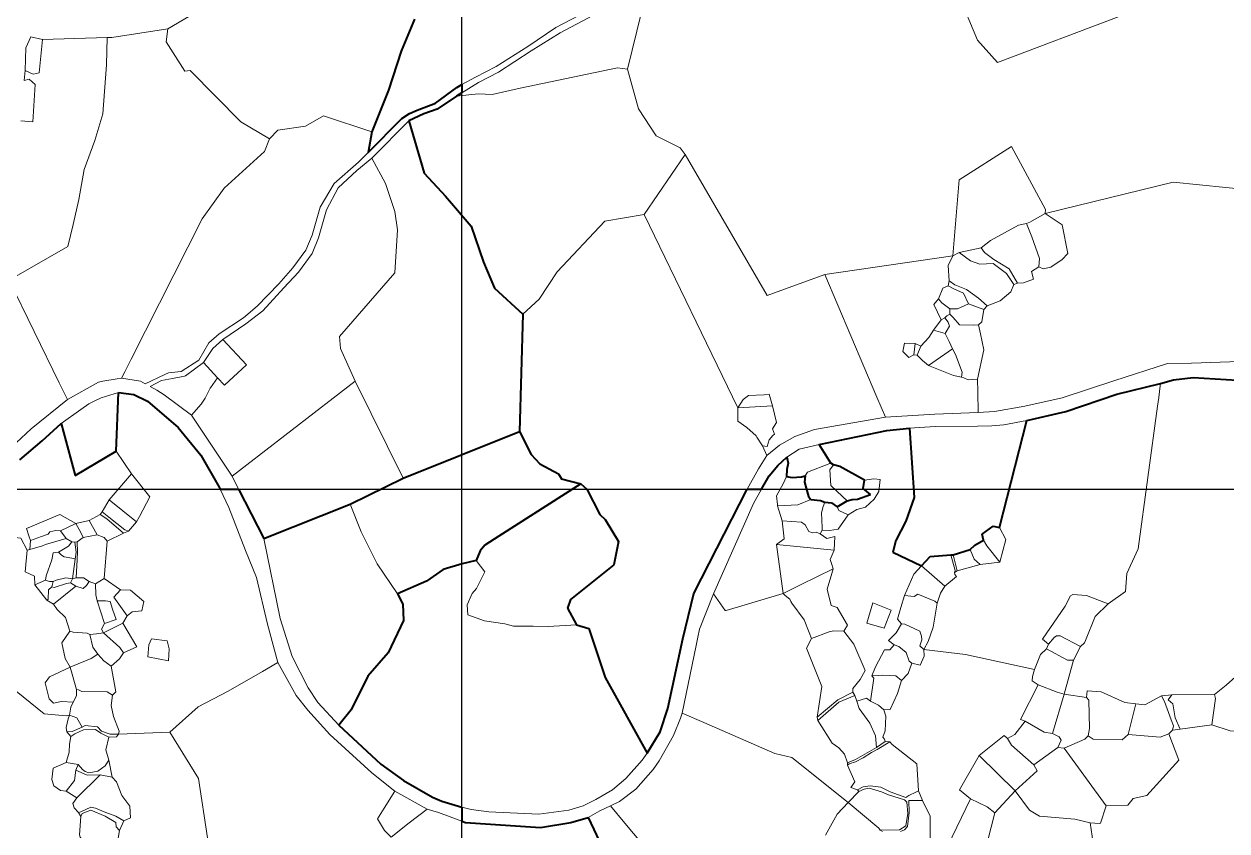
# Model space of a CAD drawing. Header units: metres. Extents: x 548568 to 557107, y 1817749 to 1829427.
# Drawn here: x 553788 to 554370, y 1822835 to 1823225 of the extents above; entities that cross this region are included whole.
import ezdxf

# ---------------------------------------------------------------- set-up
doc = ezdxf.new("R2010")
doc.units = ezdxf.units.M
doc.header["$LTSCALE"] = 28
doc.linetypes.add('LONG_DASHED', pattern=[7.5, 6, -1.5])
for name, color, linetype, lineweight in [('10', 7, 'Continuous', 13), ('23', 7, 'Continuous', 13), ('31', 7, 'Continuous', 13), ('34', 7, 'LONG_DASHED', 40), ('54', 7, 'Continuous', 25)]:
    doc.layers.add(name, color=color, linetype=linetype, lineweight=lineweight)

msp = doc.modelspace()

# ---------------------------------------------------------------- linework, layer by layer
at = {"layer": '10'}
for p, q in [((554086.92, 1823230.86), (554080.07, 1823203.29)), ((553828.31, 1823218.64), (553797.04, 1823217.55)), ((553788.77, 1823202.64), (553788.15, 1823197.82)), ((553956.4, 1823172.97), (553954.73, 1823162.9)), ((553956.4, 1823172.97), (553954.73, 1823162.9)), ((554088.16, 1823132.85), (554107.99, 1823161.9)), ((554088.16, 1823132.85), (554133.47, 1823039.32)), ((554237.57, 1823112.85), (554240.57, 1823114.52)), ((554251.22, 1823116.72), (554240.57, 1823114.52)), ((554175.62, 1823103.86), (554237.57, 1823112.85)), ((554235.2, 1823098.42), (554235.77, 1823100.76)), ((554268.79, 1823099.66), (554266.99, 1823099.05)), ((554254.13, 1823088.66), (554252.47, 1823086.92)), ((554027.87, 1823027.91), (554029.52, 1823084.66)), ((554027.87, 1823027.91), (554029.52, 1823084.66)), ((554233.68, 1823082.94), (554231.9, 1823081.99)), ((554233.8, 1823075.38), (554228.11, 1823076.87)), ((553884.31, 1823072.46), (553895.77, 1823060.22)), ((554219.31, 1823070.45), (554218.64, 1823065.05)), ((554222.02, 1823069.15), (554219.31, 1823070.45)), ((554220.31, 1823064.79), (554222.02, 1823069.15)), ((554237.42, 1823067.94), (554225.79, 1823059.88)), ((554220.31, 1823064.79), (554218.64, 1823065.05)), ((553881.72, 1823053.95), (553875, 1823061.29)), ((553885.09, 1823050.26), (553895.77, 1823060.22)), ((553885.09, 1823050.26), (553881.72, 1823053.95)), ((553971.53, 1823005.28), (553948.29, 1823052.26)), ((553869.11, 1823035.82), (553873.83, 1823041.18)), ((554150.29, 1823040.33), (554152.22, 1823032.23)), ((554178.55, 1823012.61), (554172.81, 1823021.61)), ((554178.55, 1823012.61), (554172.81, 1823021.61)), ((553840.15, 1823007.49), (553832.73, 1823018.38)), ((553840.15, 1823007.49), (553829.4, 1822994.76)), ((553825.97, 1822989.05), (553829.4, 1822994.76)), ((553829.4, 1822994.76), (553842.6, 1822984.18)), ((554152.74, 1822992), (554152.67, 1822992.57)), ((554152.74, 1822992), (554162.51, 1822992.42)), ((554154.96, 1822984.68), (554152.74, 1822992)), ((554168.76, 1822994.97), (554162.51, 1822992.42)), ((554181.64, 1822991.39), (554186.35, 1822994.41)), ((554181.64, 1822991.39), (554186.35, 1822994.41)), ((553805.87, 1822979.87), (553813.17, 1822983.33)), ((553813.17, 1822983.33), (553819.63, 1822984.83)), ((553838.76, 1822979.6), (553842.6, 1822984.18)), ((554155.85, 1822975.99), (554154.96, 1822984.68)), ((553791.36, 1822975.09), (553791.03, 1822970.83)), ((553805.87, 1822979.87), (553808.55, 1822976.18)), ((553808.55, 1822976.18), (553811.22, 1822974.52)), ((553811.22, 1822974.52), (553812.76, 1822974.32)), ((553813.92, 1822974.45), (553816.79, 1822976.68)), ((553816.79, 1822976.68), (553823.55, 1822977.89)), ((553836.22, 1822978.76), (553838.76, 1822979.6)), ((554173.36, 1822978.37), (554174.38, 1822980.08)), ((554176.49, 1822976.05), (554173.36, 1822978.37)), ((553789.64, 1822970.45), (553791.03, 1822970.83)), ((553812.76, 1822974.32), (553813.92, 1822974.45)), ((554180.09, 1822970.4), (554152.22, 1822973.23)), ((554245.84, 1822970.81), (554237.62, 1822968.22)), ((554245.84, 1822970.81), (554237.62, 1822968.22)), ((553812.97, 1822966.11), (553811.61, 1822956.65)), ((554179.67, 1822961.47), (554178.87, 1822964)), ((554233.7, 1822952.99), (554222.42, 1822962.9)), ((554237.62, 1822968.22), (554236.53, 1822968.27)), ((554237.62, 1822968.22), (554236.53, 1822968.27)), ((554237.62, 1822968.22), (554239.62, 1822960.45)), ((554250.78, 1822963.47), (554260.22, 1822964.59)), ((553811.61, 1822956.65), (553813.42, 1822957.09)), ((553798.62, 1822955.97), (553793.41, 1822953.65)), ((553802.23, 1822955.26), (553801.6, 1822952.71)), ((553802.36, 1822944.34), (553813.17, 1822952.99)), ((553811.61, 1822956.65), (553810.57, 1822954.72)), ((553810.57, 1822954.72), (553813.17, 1822952.99)), ((553822.7, 1822954.12), (553819.74, 1822955.26)), ((553822.7, 1822954.12), (553826.95, 1822956.8)), ((553834.78, 1822951.32), (553826.95, 1822956.8)), ((553827.08, 1822935.03), (553823.52, 1822946)), ((554155.38, 1822949.47), (554127.91, 1822941.34)), ((553826.64, 1822930.46), (553835.96, 1822935.16)), ((553838.07, 1822938.62), (553835.96, 1822935.16)), ((554283.77, 1822925.02), (554282.77, 1822922.74)), ((554295.83, 1822917.16), (554299.3, 1822923.9)), ((554291.34, 1822900.84), (554295.83, 1822917.16)), ((553810.54, 1822913.93), (553813.53, 1822903.07)), ((553911.02, 1822916.07), (553903.49, 1822911.74)), ((554189.09, 1822901.74), (554190.08, 1822900.18)), ((554190.08, 1822900.18), (554191.02, 1822897.44)), ((554291.34, 1822900.84), (554285.71, 1822881.71)), ((554302.12, 1822899.19), (554291.34, 1822900.84)), ((554343.44, 1822900.49), (554364.08, 1822900.59)), ((554326.02, 1822896.07), (554322.43, 1822881.27)), ((554106.59, 1822891.63), (554117.04, 1822887.08)), ((554171.89, 1822889.71), (554172.26, 1822887.96)), ((553810.83, 1822880.34), (553808.94, 1822882.59)), ((553858.72, 1822882.41), (553833.83, 1822881.43)), ((554089.57, 1822872.22), (554084.26, 1822881.81)), ((554089.57, 1822872.22), (554084.26, 1822881.81)), ((554362.88, 1822885.96), (554347.59, 1822883.8)), ((554204.81, 1822877.89), (554200.59, 1822874.98)), ((554204.81, 1822877.89), (554207.02, 1822877.66)), ((554250.2, 1822871.17), (554267.73, 1822853.98)), ((554288.33, 1822875.03), (554276.72, 1822866.61)), ((554291.43, 1822874.7), (554288.33, 1822875.03)), ((554291.43, 1822874.7), (554311.72, 1822846.74)), ((553808.62, 1822867.64), (553814.34, 1822866.78)), ((553830.85, 1822860.57), (553829.12, 1822868.82)), ((554186.52, 1822867.55), (554186.53, 1822866.38)), ((553813.68, 1822850.6), (553825.03, 1822861.76)), ((553808.56, 1822853.8), (553813.68, 1822850.6)), ((553967.48, 1822853.79), (553962.36, 1822845.56)), ((554192.04, 1822853.67), (554186.9, 1822848.3)), ((554267.73, 1822853.98), (554257.89, 1822843.42)), ((554232.87, 1822822.72), (554246.11, 1822850.05)), ((553814.59, 1822843.58), (553815.62, 1822841.5)), ((554257.89, 1822843.42), (554252.6, 1822822.52)), ((553832.98, 1822827.42), (553834.27, 1822834.84)), ((553836.37, 1822839.45), (553834.27, 1822834.84))]:
    msp.add_line(p, q, dxfattribs=at)
for points in [[(554235.69, 1823257.89), (554240.27, 1823239.43), (554249.38, 1823217.32), (554259.07, 1823206.44), (554318.05, 1823228.72)], [(553870.26, 1823246.57), (553873.97, 1823238.66), (553867.88, 1823228.68), (553857.72, 1823222.71)], [(553956.4, 1823172.97), (553964.44, 1823193.15), (553970.7, 1823212), (553977.15, 1823227.49)], [(553956.4, 1823172.97), (553964.44, 1823193.15), (553970.7, 1823212), (553977.15, 1823227.49)], [(553857.72, 1823222.71), (553830.7, 1823218.61), (553828.31, 1823218.64)], [(553857.72, 1823222.71), (553856.88, 1823216.54), (553866.01, 1823202.32), (553868.61, 1823202.63), (553892.99, 1823177.72), (553906.86, 1823169.48)], [(553828.31, 1823218.64), (553828.1, 1823205.4), (553826.3, 1823181.7), (553822.47, 1823168.73), (553817.25, 1823154.75), (553814.72, 1823140.18), (553811.97, 1823128.16), (553809.27, 1823117.47), (553780.98, 1823101.1)], [(554080.07, 1823203.29), (554075.23, 1823203.93), (554028.17, 1823194.09), (554014.61, 1823191.04), (554007.84, 1823191.4), (553997.32, 1823190.18)], [(554107.99, 1823161.9), (554105.59, 1823165.18), (554093.92, 1823170.93), (554085.52, 1823184.07), (554080.07, 1823203.29)], [(553906.86, 1823169.48), (553910.94, 1823173.78), (553924.33, 1823175.65), (553933.08, 1823180.66), (553956.4, 1823172.97)], [(554029.52, 1823084.66), (554017.36, 1823095.67), (554015.82, 1823097.32), (554010.45, 1823109.81), (554004.55, 1823127.22), (553992.05, 1823141.86), (553981.73, 1823152.96), (553974.33, 1823178.28)], [(554029.52, 1823084.66), (554017.36, 1823095.67), (554015.82, 1823097.32), (554010.45, 1823109.81), (554004.55, 1823127.22), (553992.05, 1823141.86), (553981.73, 1823152.96), (553974.33, 1823178.28)], [(553906.86, 1823169.48), (553904.5, 1823163.34), (553884.98, 1823145.61), (553874.34, 1823130.76), (553839.95, 1823062.88), (553836.85, 1823056.76), (553835.3, 1823053.7)], [(554107.99, 1823161.9), (554147.65, 1823093.79), (554175.62, 1823103.86)], [(554282.16, 1823133.48), (554282.37, 1823135.42), (554265.88, 1823165.82), (554240.59, 1823149.77), (554237.57, 1823112.85)], [(553956.45, 1823160.21), (553963.07, 1823147.94), (553967.57, 1823134.44), (553968.91, 1823125.58), (553967.62, 1823104.71), (553940.71, 1823073.81), (553941.25, 1823068.1), (553948.29, 1823052.26)], [(554282.16, 1823133.48), (554344.06, 1823148.53), (554407.83, 1823142.1)], [(554029.52, 1823084.66), (554037.4, 1823091.95), (554046.14, 1823105.11), (554069.17, 1823129.64), (554088.16, 1823132.85)], [(554282.16, 1823133.48), (554274.75, 1823129.21), (554273.12, 1823128.65)], [(554282.16, 1823133.48), (554290.41, 1823127.87), (554293.11, 1823114.05), (554290.47, 1823111.08), (554284.93, 1823107.42), (554281.24, 1823106.69), (554279.08, 1823107.52)], [(554251.22, 1823116.72), (554255.71, 1823120.31), (554269.35, 1823127.7), (554273.12, 1823128.65)], [(554273.12, 1823128.65), (554275.68, 1823122.11), (554279.49, 1823111.57), (554279.08, 1823107.52)], [(554240.57, 1823114.52), (554246.14, 1823110.48), (554250.62, 1823108.9), (554257.05, 1823109.2), (554263.41, 1823104.35), (554266.99, 1823099.05)], [(554268.79, 1823099.66), (554264.77, 1823106.62), (554257.29, 1823111.11), (554252.77, 1823114.56), (554251.22, 1823116.72)], [(554235.77, 1823100.76), (554235.31, 1823108.21), (554237.57, 1823112.85)], [(554204.9, 1823034.92), (554200.8, 1823044.57), (554175.62, 1823103.86)], [(554279.08, 1823107.52), (554275.6, 1823105.42), (554276.5, 1823101.69), (554271.68, 1823099.87), (554268.79, 1823099.66)], [(553809.13, 1823043.42), (553805.19, 1823051.49), (553780.98, 1823101.1)], [(554235.2, 1823098.42), (554232.7, 1823097.27), (554230.64, 1823092.1)], [(554245.14, 1823089.72), (554242.68, 1823094.88), (554238.01, 1823096.93), (554235.2, 1823098.42)], [(554235.77, 1823100.76), (554238.43, 1823098.88), (554244.16, 1823096.67), (554249.86, 1823092.44), (554254.13, 1823088.66)], [(554266.99, 1823099.05), (554265.55, 1823095.45), (554260.43, 1823091.19), (554254.13, 1823088.66)], [(554230.64, 1823092.1), (554228.27, 1823089.37), (554231.9, 1823081.99), (554228.11, 1823076.87)], [(554236.13, 1823087.27), (554232.25, 1823090.17), (554230.64, 1823092.1)], [(554236.09, 1823084.69), (554236.15, 1823086.02), (554236.13, 1823087.27)], [(554236.13, 1823087.27), (554239.8, 1823087.34), (554245.14, 1823089.72), (554252.47, 1823086.92)], [(554252.47, 1823086.92), (554251.5, 1823081.05), (554249.9, 1823079.45)], [(554233.68, 1823082.94), (554234.57, 1823083.96), (554236.09, 1823084.69)], [(554233.8, 1823075.38), (554235.99, 1823078.89), (554235.34, 1823080.76), (554233.68, 1823082.94)], [(554236.09, 1823084.69), (554237.76, 1823083.07), (554240.7, 1823079.54), (554247.34, 1823079.32), (554249.9, 1823079.45)], [(554249.9, 1823079.45), (554250.98, 1823075.2), (554252.54, 1823067.43), (554249.46, 1823053.25)], [(554222.02, 1823069.15), (554225.87, 1823073.36), (554228.11, 1823076.87)], [(554237.42, 1823067.94), (554235.78, 1823071.41), (554233.8, 1823075.38)], [(554218.64, 1823065.05), (554216.28, 1823063.65), (554213.31, 1823066.67), (554214.21, 1823070.61), (554219.31, 1823070.45)], [(554241.68, 1823054.24), (554241.97, 1823056.7), (554238.77, 1823065.19), (554237.42, 1823067.94)], [(554225.79, 1823059.88), (554222.79, 1823062.29), (554220.31, 1823064.79)], [(554241.68, 1823054.24), (554237.85, 1823055.08), (554225.79, 1823059.88)], [(553878.23, 1823048.82), (553878.35, 1823049.05), (553881.72, 1823053.95)], [(553948.29, 1823052.26), (553917.81, 1823028.73), (553914.31, 1823026.02), (553895.91, 1823011.81), (553888.84, 1823006.35)], [(554249.46, 1823053.25), (554244.99, 1823052.88), (554242.87, 1823053.81), (554241.68, 1823054.24)], [(554249.83, 1823037.11), (554249.6, 1823047.08), (554249.46, 1823053.25)], [(554312.7, 1822944.47), (554321.05, 1822950.4), (554321.64, 1822959.12), (554327.19, 1822971.14), (554336.54, 1823040.1), (554337.12, 1823044.33), (554337.72, 1823048.73), (554338.04, 1823051.13)], [(553833.87, 1823046.79), (553833.41, 1823035.39), (553832.73, 1823018.38)], [(553833.87, 1823046.79), (553833.41, 1823035.39), (553832.73, 1823018.38)], [(553873.83, 1823041.18), (553875.74, 1823044.02), (553876.39, 1823045.27), (553878.23, 1823048.82)], [(554133.47, 1823039.32), (554133.43, 1823032.89), (554137.88, 1823029.78), (554142.37, 1823025.86), (554142.76, 1823025.24), (554145.38, 1823021.04), (554147.6, 1823016.27)], [(554273.25, 1823033.22), (554271.97, 1823028.16), (554270.49, 1823022.27), (554270.45, 1823022.12), (554260.18, 1822981.41)], [(554273.25, 1823033.22), (554271.97, 1823028.16), (554270.48, 1823022.26), (554270.45, 1823022.12), (554260.18, 1822981.41)], [(553806.18, 1823031.82), (553807.08, 1823028.46), (553809.22, 1823020.51)], [(553806.18, 1823031.82), (553807.06, 1823028.56), (553807.08, 1823028.46), (553809.22, 1823020.51)], [(553971.53, 1823005.28), (553998.99, 1823016.53), (554027.87, 1823027.91)], [(553971.53, 1823005.28), (553998.99, 1823016.53), (554027.87, 1823027.91)], [(554057.52, 1823002.55), (554048.16, 1823004.96), (554046.73, 1823007.42), (554037.76, 1823012.19), (554033.49, 1823016.77), (554027.87, 1823027.91)], [(554057.52, 1823002.55), (554048.16, 1823004.96), (554046.73, 1823007.42), (554037.76, 1823012.19), (554033.49, 1823016.77), (554027.87, 1823027.91)], [(554152.22, 1823032.23), (554152.23, 1823032.2), (554150.24, 1823029.13), (554151.27, 1823026.54), (554150.51, 1823025.99), (554148.64, 1823023.88), (554147.68, 1823020.59), (554145.38, 1823021.04)], [(554216.59, 1823029.54), (554217.3, 1823019.22), (554218.89, 1822996.02)], [(554216.59, 1823029.54), (554217.3, 1823019.22), (554218.89, 1822996.02)], [(553809.22, 1823020.51), (553812.96, 1823006.64), (553832.73, 1823018.38)], [(553809.22, 1823020.51), (553812.96, 1823006.64), (553832.73, 1823018.38)], [(554157.03, 1823006.1), (554157.28, 1823009.51), (554157.84, 1823012.66), (554157.2, 1823015.41)], [(554157.03, 1823006.1), (554157.28, 1823009.51), (554157.84, 1823012.66), (554157.2, 1823015.41)], [(554166.07, 1823006.53), (554167.27, 1823008.15), (554178.09, 1823012.43), (554178.55, 1823012.61)], [(554186.35, 1822994.41), (554184.14, 1822996.44), (554178.46, 1823001.74), (554178.09, 1823009.38), (554179.71, 1823011.7)], [(554178.55, 1823012.61), (554178.64, 1823012.54), (554179.71, 1823011.7)], [(554178.55, 1823012.61), (554178.64, 1823012.54), (554179.71, 1823011.7)], [(554194.79, 1823004.4), (554192.6, 1823005.92), (554182.86, 1823010.93), (554179.71, 1823011.7)], [(554194.79, 1823004.4), (554192.6, 1823005.92), (554182.86, 1823010.93), (554179.71, 1823011.7)], [(553842.6, 1822984.18), (553843.96, 1822986.81), (553849.09, 1822996.25), (553840.15, 1823007.49)], [(553946.01, 1822992.74), (553963.21, 1823001.19), (553967.7, 1823003.4), (553971.53, 1823005.28)], [(553946.01, 1822992.74), (553963.38, 1823001.27), (553967.83, 1823003.46), (553971.53, 1823005.28)], [(554152.67, 1822992.57), (554152.19, 1822996.75), (554155.5, 1823002.62), (554157.03, 1823006.1)], [(554157.03, 1823006.1), (554159.87, 1823005.72), (554161.74, 1823005.8)], [(554157.03, 1823006.1), (554159.87, 1823005.72), (554161.74, 1823005.8)], [(554161.74, 1823005.8), (554164.32, 1823005.91), (554166.07, 1823006.53)], [(554161.74, 1823005.8), (554164.32, 1823005.91), (554166.07, 1823006.53)], [(554166.07, 1823006.53), (554165.78, 1823003.32), (554167.75, 1822996.45), (554168.76, 1822994.97)], [(554166.07, 1823006.53), (554165.78, 1823003.32), (554167.75, 1822996.45), (554168.76, 1822994.97)], [(554186.35, 1822994.41), (554188.84, 1822995.03), (554191.42, 1822995.08), (554197.73, 1822997.45), (554194.18, 1823000.32), (554194.79, 1823004.4)], [(554186.35, 1822994.41), (554188.84, 1822995.03), (554191.42, 1822995.08), (554197.73, 1822997.45), (554194.18, 1823000.32), (554194.79, 1823004.4)], [(554194.79, 1823004.4), (554199.27, 1823005.06), (554202.44, 1823004.65), (554201.73, 1822998.86), (554199.44, 1822995.14), (554195.31, 1822991.34), (554191.13, 1822990.11), (554186.82, 1822987.54)], [(554006.91, 1822965.45), (554008.92, 1822970.12), (554011.03, 1822972.97), (554013.91, 1822974.8), (554017.81, 1822977.28), (554057.52, 1823002.55)], [(554006.91, 1822965.45), (554008.92, 1822970.12), (554011.03, 1822972.97), (554013.89, 1822974.79), (554057.52, 1823002.55)], [(554055.41, 1822934.31), (554051.09, 1822942.44), (554052.56, 1822946.6), (554073.54, 1822963.42), (554075.69, 1822974.62), (554069.33, 1822985.36), (554066.77, 1822987.72), (554060.52, 1822999.93), (554057.52, 1823002.55)], [(554062.42, 1822954.5), (554073.54, 1822963.42), (554075.69, 1822974.62), (554069.33, 1822985.36), (554066.77, 1822987.72), (554060.52, 1822999.93), (554057.52, 1823002.55)], [(553946.01, 1822992.74), (553911.65, 1822979.17), (553904.1, 1822976.19)], [(553968.77, 1822949.37), (553958.98, 1822963.93), (553951.33, 1822979.33), (553946.01, 1822992.74), (553911.65, 1822979.17), (553904.1, 1822976.19)], [(554175.67, 1822993.78), (554173.51, 1822994.49), (554168.76, 1822994.97)], [(554175.67, 1822993.78), (554173.51, 1822994.49), (554168.76, 1822994.97)], [(554174.38, 1822980.08), (554174.37, 1822981.45), (554174.03, 1822988.51), (554174.77, 1822991.66), (554175.67, 1822993.78)], [(554175.67, 1822993.78), (554178.82, 1822993.32), (554181.64, 1822991.39)], [(554175.67, 1822993.78), (554178.82, 1822993.32), (554181.64, 1822991.39)], [(554214.26, 1822983.53), (554214.77, 1822984.54), (554216.77, 1822990.12), (554218.89, 1822996.02)], [(554214.26, 1822983.53), (554214.77, 1822984.54), (554216.77, 1822990.12), (554218.89, 1822996.02)], [(553791.36, 1822975.09), (553790.41, 1822977.38), (553789.38, 1822980.96), (553805.5, 1822987.67), (553813.17, 1822983.33)], [(553823.55, 1822977.89), (553819.63, 1822984.83), (553825.02, 1822987.68), (553825.97, 1822989.05)], [(553825.02, 1822987.68), (553828.24, 1822985.68), (553836.22, 1822978.76)], [(553825.97, 1822989.05), (553829.11, 1822986.51), (553837, 1822980.35), (553838.76, 1822979.6)], [(554174.38, 1822980.08), (554177.93, 1822979.98), (554182.09, 1822980.58), (554186.82, 1822987.54)], [(554186.82, 1822987.54), (554182.3, 1822989.66), (554181.64, 1822991.39)], [(553770.66, 1822981.24), (553774.85, 1822977.59), (553786.54, 1822976.26), (553789.64, 1822970.45)], [(553813.17, 1822983.33), (553815.59, 1822979.07), (553816.79, 1822976.68)], [(554154.96, 1822984.68), (554164.29, 1822984.01), (554166.13, 1822982.8), (554167.78, 1822979.5), (554169.59, 1822978.81), (554171.38, 1822979.19), (554173.36, 1822978.37)], [(554222.42, 1822962.9), (554208.53, 1822969.5), (554210.01, 1822975.13), (554214.25, 1822983.52), (554214.26, 1822983.53)], [(554222.42, 1822962.9), (554208.53, 1822969.5), (554210.01, 1822975.13), (554214.26, 1822983.53)], [(554260.18, 1822981.41), (554257.04, 1822982.05), (554251.73, 1822978.26), (554252.32, 1822975.33)], [(554260.18, 1822981.41), (554257.04, 1822982.05), (554251.73, 1822978.26), (554252.32, 1822975.33)], [(554260.22, 1822964.59), (554263.21, 1822975.56), (554260.18, 1822981.41)], [(553808.55, 1822976.18), (553798.54, 1822973.23), (553797.03, 1822972.62), (553791.03, 1822970.83)], [(553791.36, 1822975.09), (553796.63, 1822977.14), (553799.81, 1822978.2), (553800.68, 1822979.31), (553803.47, 1822979.93), (553805.87, 1822979.87)], [(553811.22, 1822974.52), (553809.6, 1822972.34), (553804.8, 1822969.54)], [(553828.4, 1822974.89), (553826.96, 1822976.62), (553823.55, 1822977.89)], [(553836.22, 1822978.76), (553828.4, 1822974.89), (553826.95, 1822956.8)], [(554155.38, 1822949.47), (554152.22, 1822973.23), (554155.85, 1822975.99)], [(554180.09, 1822970.4), (554180.46, 1822977.11), (554176.49, 1822976.05)], [(554252.32, 1822975.33), (554248.1, 1822972.83), (554245.84, 1822970.81)], [(554252.32, 1822975.33), (554248.1, 1822972.83), (554245.84, 1822970.81)], [(554260.22, 1822964.59), (554253.96, 1822972.6), (554252.32, 1822975.33)], [(553789.64, 1822970.45), (553788.77, 1822959.98), (553793.21, 1822957.91), (553793.41, 1822953.65)], [(553798.62, 1822955.97), (553798.86, 1822958.11), (553801.65, 1822965.86), (553802.31, 1822969.25), (553804.8, 1822969.54)], [(553804.8, 1822969.54), (553806.32, 1822968.06), (553807.52, 1822967.27), (553812.26, 1822966.49), (553812.97, 1822966.11)], [(553812.97, 1822966.11), (553813.35, 1822969.53), (553812.76, 1822974.32)], [(553813.92, 1822974.45), (553814.09, 1822969.53), (553813.93, 1822965.9), (553813.42, 1822957.09)], [(554178.87, 1822964), (554178.23, 1822966.02), (554180.09, 1822970.4)], [(554245.84, 1822970.81), (554247.91, 1822966.07), (554250.78, 1822963.47)], [(553968.77, 1822949.37), (553982.82, 1822955.42), (553990.96, 1822961.13), (554000.16, 1822963.94), (554006.91, 1822965.45)], [(553968.77, 1822949.37), (553982.82, 1822955.42), (553990.96, 1822961.13), (554000.16, 1822963.94), (554006.91, 1822965.45)], [(554055.41, 1822934.31), (554041.75, 1822933.51), (554034.44, 1822933.69), (554024.97, 1822933.64), (554020.73, 1822934.85), (554010.97, 1822936.27), (554002.81, 1822939.12), (554002.5, 1822943.97), (554004.93, 1822949.44), (554007.05, 1822951.91), (554011.14, 1822959.95), (554006.91, 1822965.45)], [(554214.16, 1822948.58), (554218.72, 1822958.83), (554222.42, 1822962.9)], [(554222.42, 1822962.9), (554226.59, 1822967.43), (554236.53, 1822968.27)], [(554222.42, 1822962.9), (554226.59, 1822967.43), (554236.53, 1822968.27)], [(554236.53, 1822968.27), (554238.71, 1822960.68), (554238.31, 1822959.69)], [(554238.31, 1822959.69), (554239.62, 1822960.45), (554250.78, 1822963.47)], [(553802.23, 1822955.26), (553803.68, 1822956), (553808.43, 1822957.13), (553811.61, 1822956.65)], [(553813.42, 1822957.09), (553816.87, 1822957.13), (553819.74, 1822955.26)], [(554155.38, 1822949.47), (554163.86, 1822953.66), (554179.67, 1822961.47)], [(554184.72, 1822931.23), (554186.59, 1822934.12), (554181.61, 1822942.7), (554178.66, 1822943.67), (554176.65, 1822951.55), (554178.98, 1822959.22), (554179.67, 1822961.47)], [(554238.31, 1822959.69), (554238.57, 1822958.73), (554239.27, 1822957.7), (554233.7, 1822952.99)], [(553793.41, 1822953.65), (553799.13, 1822946.31), (553802.36, 1822944.34)], [(553798.62, 1822955.97), (553800.51, 1822955.34), (553802.23, 1822955.26)], [(553801.6, 1822952.71), (553800.07, 1822951.2), (553799.89, 1822946.71), (553799.13, 1822946.31)], [(553810.57, 1822954.72), (553808.66, 1822954.28), (553802.81, 1822952.37), (553801.6, 1822952.71)], [(553813.17, 1822952.99), (553816.79, 1822951.97), (553818.45, 1822953.33), (553819.74, 1822955.26)], [(553823.52, 1822946), (553822.86, 1822948.82), (553822.7, 1822954.12)], [(553838.07, 1822938.62), (553831.67, 1822947.67), (553834.78, 1822951.32)], [(553838.07, 1822938.62), (553840.5, 1822940.66), (553845.19, 1822941.05), (553846.19, 1822945.71), (553839.63, 1822951.05), (553834.78, 1822951.32)], [(554055.41, 1822934.31), (554051.09, 1822942.44), (554052.56, 1822946.6), (554059, 1822951.76), (554062.42, 1822954.5)], [(554233.7, 1822952.99), (554231.48, 1822949.71), (554229.91, 1822944.87)], [(553823.52, 1822946), (553827.52, 1822946.01), (553829.84, 1822945.65), (553830.93, 1822941.9), (553832.8, 1822936.85), (553827.08, 1822935.03)], [(553946.84, 1822894.05), (553954.53, 1822909.53), (553964.34, 1822920.83), (553968.84, 1822929.61), (553971.7, 1822936.47), (553971.38, 1822944.41), (553968.77, 1822949.37)], [(553946.84, 1822894.05), (553954.53, 1822909.53), (553964.34, 1822920.83), (553968.84, 1822929.61), (553971.7, 1822936.47), (553971.38, 1822944.41), (553968.77, 1822949.37)], [(554127.91, 1822941.34), (554127.44, 1822941.2), (554121.79, 1822949.41)], [(554159.22, 1822945.6), (554158.63, 1822946.77), (554156.47, 1822948.57), (554155.38, 1822949.47)], [(554169.17, 1822927.79), (554167.98, 1822930.67), (554165.55, 1822936.78), (554159.63, 1822944.79), (554159.22, 1822945.6)], [(554212.74, 1822934.76), (554210.78, 1822937.04), (554212.39, 1822942.71), (554214.16, 1822948.58)], [(554229.91, 1822944.87), (554228.74, 1822945.87), (554220.62, 1822949.12), (554218.87, 1822948.11), (554214.16, 1822948.58)], [(554283.77, 1822925.02), (554280.86, 1822927.45), (554291.9, 1822943.32), (554294.43, 1822948.38), (554295.62, 1822949.02), (554302.18, 1822948.47), (554312.7, 1822944.47)], [(553810.31, 1822931.26), (553808.23, 1822937.93), (553804.25, 1822941.76), (553802.36, 1822944.34)], [(554229.91, 1822944.87), (554228.05, 1822933.14), (554225.55, 1822926.28), (554223.45, 1822922.38)], [(554299.3, 1822923.9), (554301.18, 1822925.66), (554301.78, 1822926.79), (554306.39, 1822938.34), (554312.7, 1822944.47)], [(553743.5, 1822935.15), (553797.87, 1822891.25), (553808.53, 1822890.28), (553810.19, 1822890.6)], [(553826.64, 1822930.46), (553825.63, 1822932.32), (553827.08, 1822935.03)], [(553836.34, 1822920.79), (553842.78, 1822923.77), (553835.96, 1822935.16)], [(554084.26, 1822881.81), (554069.27, 1822908.86), (554061.43, 1822932.64), (554055.41, 1822934.31)], [(554084.26, 1822881.81), (554069.27, 1822908.86), (554061.43, 1822932.64), (554055.41, 1822934.31)], [(554209.11, 1822924.69), (554206.45, 1822926.71), (554210.12, 1822930.41), (554212.74, 1822934.76)], [(554212.74, 1822934.76), (554214.31, 1822934.74), (554221.57, 1822931.28), (554222.41, 1822928.91), (554222.45, 1822927.08), (554221.58, 1822924.19), (554223.45, 1822922.38)], [(553810.54, 1822913.93), (553808.09, 1822918.03), (553806.52, 1822925.66), (553810.31, 1822931.26)], [(553810.31, 1822931.26), (553812, 1822930.82), (553818.66, 1822930.34), (553820.01, 1822929.69)], [(553820.01, 1822929.69), (553823.18, 1822930.02), (553826.64, 1822930.46)], [(553820.01, 1822929.69), (553821.5, 1822923.45), (553823.8, 1822920.17)], [(553836.34, 1822920.79), (553834.5, 1822923.32), (553826.64, 1822930.46)], [(554169.17, 1822927.79), (554177.63, 1822930.96), (554179.84, 1822931.42), (554184.72, 1822931.23)], [(554184.72, 1822931.23), (554189.59, 1822925.01), (554195.04, 1822912.24), (554192.76, 1822907.84), (554189.19, 1822903.47), (554189.09, 1822901.74)], [(554283.77, 1822925.02), (554286.48, 1822928.16), (554287.64, 1822929.07), (554289.42, 1822928.95), (554299.3, 1822923.9)], [(554171.89, 1822889.71), (554174.17, 1822904.5), (554166.78, 1822923.1), (554169.17, 1822927.79)], [(554198.29, 1822909.58), (554200.1, 1822914.09), (554204.5, 1822922.2), (554207.02, 1822922.26), (554209.11, 1822924.69)], [(554217.68, 1822915.77), (554216.47, 1822916.74), (554214.87, 1822921.01), (554211.38, 1822923.8), (554209.11, 1822924.69)], [(554217.68, 1822915.77), (554221.65, 1822914.81), (554223.64, 1822919.17), (554223.45, 1822922.38)], [(554276.96, 1822912.74), (554243.72, 1822919.96), (554223.45, 1822922.38)], [(554276.96, 1822912.74), (554279.97, 1822920.06), (554282.77, 1822922.74)], [(554282.77, 1822922.74), (554292.99, 1822917.29), (554295.83, 1822917.16)], [(554391.81, 1822924.81), (554369.69, 1822905.06), (554364.08, 1822900.59)], [(553810.54, 1822913.93), (553811.6, 1822914.28), (553820.58, 1822918.06), (553823.8, 1822920.17)], [(553823.8, 1822920.17), (553826.82, 1822916.88), (553830.28, 1822914.38)], [(553830.28, 1822914.38), (553834.29, 1822917.92), (553836.34, 1822920.79)], [(553810.54, 1822913.93), (553800.44, 1822909.11), (553798.44, 1822906.27), (553800.33, 1822898.56), (553802.47, 1822896.49), (553806.21, 1822897.17), (553811.85, 1822896.9)], [(553830.96, 1822900.32), (553832.59, 1822901.9), (553830.28, 1822914.38)], [(553903.49, 1822911.74), (553886.94, 1822902.24), (553872.42, 1822894.64), (553858.72, 1822882.41)], [(554212.72, 1822907.33), (554215.99, 1822910.8), (554217.68, 1822915.77)], [(554278.85, 1822905.3), (554275.92, 1822907.3), (554276.07, 1822909.26), (554276.96, 1822912.74)], [(554198.29, 1822909.58), (554199.33, 1822908.56), (554197.67, 1822897.45)], [(554212.72, 1822907.33), (554209.89, 1822909.6), (554203.56, 1822910), (554201.73, 1822909.78), (554198.29, 1822909.58)], [(554204.12, 1822893.19), (554207.2, 1822893.44), (554210.81, 1822901.12), (554212.72, 1822907.33)], [(554278.85, 1822905.3), (554270.34, 1822888.5), (554272.46, 1822887.65)], [(554291.34, 1822900.84), (554287.93, 1822901.7), (554278.85, 1822905.3)], [(553811.85, 1822896.9), (553813.51, 1822900.03), (553813.53, 1822903.07)], [(553813.53, 1822903.07), (553814.58, 1822902.92), (553816.19, 1822902.12), (553828.39, 1822901.95), (553830.96, 1822900.32)], [(553833.83, 1822881.43), (553834.11, 1822882.85), (553831.37, 1822889.92), (553830.3, 1822895.26), (553830.96, 1822900.32)], [(554189.09, 1822901.74), (554181.86, 1822898.11), (554171.89, 1822889.71)], [(554172.26, 1822887.96), (554182.38, 1822896.92), (554190.08, 1822900.18)], [(554302.12, 1822899.19), (554302.59, 1822902.47), (554309.35, 1822901.96), (554320.79, 1822896.74), (554326.02, 1822896.07)], [(554303.06, 1822880.65), (554303.58, 1822884.2), (554303.27, 1822897.93), (554302.12, 1822899.19)], [(554326.02, 1822896.07), (554330.49, 1822895.59), (554338.52, 1822899.96)], [(554347.59, 1822883.8), (554345.01, 1822889.36), (554343.91, 1822896.15), (554341.67, 1822898.02), (554343.44, 1822900.49), (554338.52, 1822899.96)], [(554338.52, 1822899.96), (554339.97, 1822897.25), (554343.11, 1822888.41), (554344.23, 1822885.38), (554343.74, 1822883.29)], [(554364.08, 1822900.59), (554364.65, 1822898.66), (554362.88, 1822885.96)], [(553811.85, 1822896.9), (553810.72, 1822894.47), (553810.19, 1822890.6)], [(553940.5, 1822885.77), (553946.42, 1822893.21), (553946.84, 1822894.05)], [(553940.5, 1822885.77), (553946.42, 1822893.21), (553946.84, 1822894.05)], [(554197.67, 1822897.45), (554195.8, 1822898.77), (554191.02, 1822897.44)], [(554191.02, 1822897.44), (554192.27, 1822893.84), (554197.37, 1822886.67), (554200.11, 1822880.65), (554200.59, 1822874.98)], [(554204.12, 1822893.19), (554201.48, 1822895.43), (554197.67, 1822897.45)], [(554204.12, 1822893.19), (554205.05, 1822890.13), (554204.85, 1822883.08), (554203.59, 1822879.95), (554204.49, 1822878.96), (554204.81, 1822877.89)], [(554362.88, 1822885.96), (554371.72, 1822882.98), (554394.43, 1822882.73), (554395.22, 1822893.49)], [(553810.19, 1822890.6), (553809.45, 1822888.87), (553808.49, 1822884.58), (553808.94, 1822882.59)], [(553810.19, 1822890.6), (553813.68, 1822889.4), (553816.32, 1822884.89)], [(554172.26, 1822887.96), (554179.14, 1822877.1), (554182.35, 1822874.87), (554185.05, 1822871.8), (554186.52, 1822867.55)], [(554263.98, 1822879.26), (554267.56, 1822881.26), (554272.46, 1822887.65)], [(554272.46, 1822887.65), (554281.76, 1822882.46), (554285.71, 1822881.71)], [(553808.94, 1822882.59), (553811.48, 1822882.73), (553816.32, 1822884.89)], [(553829.18, 1822879.95), (553825.25, 1822881.93), (553822.72, 1822883.76), (553816.98, 1822883.58), (553812.72, 1822881.52), (553810.83, 1822880.34)], [(553816.32, 1822884.89), (553817.7, 1822885.65), (553823.68, 1822884.94), (553825.71, 1822882.94), (553829.91, 1822881.5), (553833.83, 1822881.43)], [(553829.18, 1822879.95), (553832.89, 1822880.12), (553833.83, 1822881.43)], [(553858.72, 1822882.41), (553872.55, 1822859.97), (553876.91, 1822831.23), (553888.07, 1822792.38), (553890.97, 1822776.43)], [(554117.04, 1822887.08), (554151.47, 1822872.08), (554159.56, 1822870.1), (554186.9, 1822848.3)], [(554285.71, 1822881.71), (554288.94, 1822880.08), (554289.94, 1822878.47), (554288.33, 1822875.03)], [(554342.07, 1822881.65), (554346.8, 1822868.85), (554331.46, 1822851.67), (554324.75, 1822850.29), (554322.14, 1822847.14), (554311.72, 1822846.74)], [(554322.43, 1822881.27), (554337.84, 1822879.95), (554342.07, 1822881.65)], [(554347.59, 1822883.8), (554343.74, 1822883.29), (554342.07, 1822881.65)], [(553810.83, 1822880.34), (553810.22, 1822876.59), (553809.99, 1822872.78), (553808.62, 1822867.64)], [(553829.12, 1822868.82), (553827.69, 1822873.9), (553829.18, 1822879.95)], [(554186.53, 1822866.38), (554187.43, 1822867.05), (554190.47, 1822868.03), (554194.13, 1822869.96), (554198.17, 1822872.52), (554200.99, 1822873.99), (554207.02, 1822877.66)], [(554207.02, 1822877.66), (554208.24, 1822876.45), (554220.11, 1822867.12), (554220.94, 1822853.98)], [(554263.98, 1822879.26), (554262.33, 1822880.76), (554250.2, 1822871.17)], [(554276.72, 1822866.61), (554265.95, 1822876.17), (554263.98, 1822879.26)], [(554303.06, 1822880.65), (554301.35, 1822879.04), (554291.43, 1822874.7)], [(554303.06, 1822880.65), (554305.45, 1822879), (554319.45, 1822878.63), (554322.43, 1822881.27)], [(554200.59, 1822874.98), (554193.78, 1822871.13), (554190.41, 1822869.2), (554186.52, 1822867.55)], [(554246.11, 1822850.05), (554240.73, 1822854.5), (554250.2, 1822871.17)], [(553808.62, 1822867.64), (553802.29, 1822864.95), (553801.55, 1822859.48), (553802.62, 1822856.5), (553805.82, 1822854.13), (553808.56, 1822853.8)], [(553808.56, 1822853.8), (553812.55, 1822859.08), (553813.2, 1822863.93), (553814.34, 1822866.78)], [(553825.03, 1822861.76), (553818.74, 1822861.61), (553813.2, 1822863.93)], [(553814.34, 1822866.78), (553816.43, 1822864.31), (553817.7, 1822863.37), (553819.46, 1822862.76), (553823.92, 1822863.56), (553827.46, 1822866.03), (553829.12, 1822868.82)], [(554191.37, 1822854.52), (554188.23, 1822855.68), (554190.11, 1822858.33), (554186.53, 1822866.38)], [(554267.73, 1822853.98), (554278.37, 1822863.75), (554276.72, 1822866.61)], [(553836.37, 1822839.45), (553839.65, 1822840.99), (553839.37, 1822846.6), (553835.5, 1822851.75), (553832.82, 1822858.3), (553830.85, 1822860.57), (553825.03, 1822861.76)], [(554267.73, 1822853.98), (554274.57, 1822844.61), (554279.39, 1822841.82), (554296.59, 1822840.35), (554303.95, 1822838.47)], [(553813.68, 1822850.6), (553811.83, 1822847.92), (553812.36, 1822845.76), (553814.59, 1822843.58)], [(554090.58, 1822824.29), (554078.81, 1822838.42), (554071.86, 1822846.75)], [(554186.9, 1822848.3), (554181.56, 1822842.73), (554175.99, 1822832.59)], [(554202.41, 1822835.04), (554201.8, 1822835.92), (554186.9, 1822848.3)], [(554222.89, 1822849.33), (554226.56, 1822841.77), (554226.55, 1822828.25), (554229.57, 1822822.4)], [(554246.11, 1822850.05), (554254.12, 1822846.25), (554257.89, 1822843.42)], [(554311.72, 1822846.74), (554308.97, 1822838.36), (554308.42, 1822838.21), (554303.95, 1822838.47)], [(553814.59, 1822843.58), (553815.67, 1822843.78), (553820.52, 1822846.04), (553822.8, 1822845.67), (553827.81, 1822843.48), (553832.54, 1822841.67), (553836.37, 1822839.45)], [(553815.62, 1822841.5), (553814.93, 1822832.69), (553815.28, 1822831.54), (553816.12, 1822830.53)], [(553834.27, 1822834.84), (553832.68, 1822836.55), (553832.63, 1822838.74), (553827.46, 1822841.82), (553820.54, 1822844.64), (553816.27, 1822842.99), (553815.62, 1822841.5)], [(553962.36, 1822845.56), (553959.18, 1822840.45), (553962.49, 1822834.74), (553965.72, 1822831.61)], [(553983.25, 1822845.15), (553974.57, 1822838.44), (553965.72, 1822831.61)], [(554061.06, 1822841.08), (554065.69, 1822831.74), (554075.31, 1822812.31)], [(554061.06, 1822841.08), (554065.69, 1822831.74), (554075.31, 1822812.31), (554090.58, 1822824.29)], [(554303.95, 1822838.47), (554304.9, 1822831.99), (554306.37, 1822819.24), (554309.41, 1822811.7), (554300.17, 1822795.31)]]:
    msp.add_lwpolyline(points, dxfattribs=at)
for points in [[(554133.47, 1823039.32), (554136.08, 1823043.37), (554138.68, 1823045.37), (554146.31, 1823045.71), (554148.61, 1823045.98), (554150.29, 1823040.33)], [(554204.28, 1822932.65), (554207.65, 1822941.49), (554198.78, 1822945.06), (554195.95, 1822935.17)], [(553848.11, 1822918.91), (553848.61, 1822924.58), (553849.89, 1822927.57), (553857.48, 1822926.58), (553858.45, 1822922.76), (553857.98, 1822916.9)]]:
    msp.add_lwpolyline(points, close=True, dxfattribs=at)
at = {"layer": '23'}
for p, q in [((554000, 1823191.85), (553997.32, 1823190.18)), ((554000, 1823191.85), (553997.32, 1823190.18)), ((553974.33, 1823178.28), (553956.45, 1823160.21)), ((553875, 1823061.29), (553866.2, 1823054.92)), ((554375.09, 1823052.69), (554364.3, 1823053.37)), ((553791.67, 1823029.17), (553809.13, 1823043.42)), ((553967.48, 1822853.79), (553983.25, 1822845.15)), ((554191.37, 1822854.52), (554192.04, 1822853.67)), ((554220.94, 1822853.98), (554222.89, 1822849.33)), ((554203.48, 1822834.27), (554202.41, 1822835.04))]:
    msp.add_line(p, q, dxfattribs=at)
for points in [[(554000, 1823195.77), (554006.57, 1823199.45), (554016.53, 1823204.53), (554031.93, 1823214.18), (554045.42, 1823223.46), (554064.29, 1823233.32), (554074.36, 1823244.64)], [(554000, 1823191.85), (554007.96, 1823196.82), (554017.77, 1823201.83), (554033.5, 1823212.07), (554047.54, 1823220.92), (554066.03, 1823230.63), (554076.63, 1823241.34)], [(554000, 1823195.77), (553997.63, 1823194.44), (553987.16, 1823186.82), (553978.29, 1823183.38), (553974.58, 1823181.77), (553970.97, 1823179.45), (553954.73, 1823162.9)], [(554000, 1823195.77), (553997.63, 1823194.44), (553987.16, 1823186.82), (553978.29, 1823183.38), (553974.58, 1823181.77), (553970.97, 1823179.45), (553954.73, 1823162.9)], [(553974.33, 1823178.28), (553981.61, 1823181.72), (553987.97, 1823183.89), (553997.32, 1823190.18)], [(553974.33, 1823178.28), (553981.61, 1823181.72), (553987.97, 1823183.89), (553997.32, 1823190.18)], [(553954.73, 1823162.9), (553949.98, 1823158.31), (553938.2, 1823147.89), (553931.44, 1823136.45), (553927.52, 1823122.88), (553924.5, 1823115.73), (553918.19, 1823107.18), (553911.45, 1823099.44), (553900.99, 1823088.51), (553894.28, 1823082.99), (553882.53, 1823075.15), (553877.49, 1823070.84), (553872.65, 1823062.38), (553864.12, 1823056.88), (553862.63, 1823056.74)], [(553884.31, 1823072.46), (553895.51, 1823079.94), (553903.65, 1823086.31), (553913.79, 1823097.47), (553920.89, 1823104.99), (553927.49, 1823114.04), (553930.69, 1823121.62), (553934.53, 1823135.14), (553940.18, 1823145.89), (553949.17, 1823154.22), (553956.45, 1823160.21)], [(553875, 1823061.29), (553879.43, 1823068.04), (553884.31, 1823072.46)], [(554249.83, 1823037.11), (554257.65, 1823037.51), (554272.43, 1823040.12), (554290.36, 1823044.16), (554315.35, 1823052.4), (554341.39, 1823060.79), (554353, 1823060.96), (554380.81, 1823061.99), (554402.36, 1823064.78)], [(553862.63, 1823056.74), (553858, 1823056.3), (553856.27, 1823055.48)], [(554423.7, 1823059.13), (554415.97, 1823058.61), (554375.09, 1823052.69), (554364.3, 1823053.37)], [(553826.25, 1823052.2), (553824.11, 1823051.84), (553809.13, 1823043.42)], [(553835.3, 1823053.7), (553833.28, 1823053.36), (553826.25, 1823052.2)], [(553856.27, 1823055.48), (553846.82, 1823051.01), (553844.44, 1823052.3), (553835.3, 1823053.7)], [(553860, 1823053.59), (553854.65, 1823052.6), (553849.14, 1823049.75)], [(553866.2, 1823054.92), (553865.84, 1823054.66), (553860, 1823053.59)], [(554273.25, 1823033.22), (554292.2, 1823037.58), (554316.87, 1823045.91), (554338.04, 1823051.13)], [(554273.25, 1823033.22), (554292.2, 1823037.58), (554316.87, 1823045.91), (554338.04, 1823051.13)], [(554338.04, 1823051.13), (554344.3, 1823052.87), (554353.86, 1823054.1), (554353.93, 1823054.11)], [(554338.04, 1823051.13), (554344.3, 1823052.87), (554353.86, 1823054.1), (554353.93, 1823054.11)], [(554364.3, 1823053.37), (554359.86, 1823053.65), (554353.93, 1823054.11)], [(554364.3, 1823053.37), (554359.86, 1823053.65), (554353.93, 1823054.11)], [(553821.8, 1823042.44), (553825.55, 1823044.24), (553833.87, 1823046.79)], [(553883.01, 1823000), (553882.58, 1823000.9), (553873.64, 1823016.38), (553862.73, 1823029.82), (553849.77, 1823040.93), (553847.89, 1823042.56), (553841.24, 1823045.75), (553833.87, 1823046.79)], [(553883.01, 1823000), (553882.58, 1823000.9), (553873.64, 1823016.38), (553862.73, 1823029.82), (553849.77, 1823040.93), (553847.89, 1823042.56), (553841.24, 1823045.75), (553833.87, 1823046.79)], [(553869.11, 1823035.82), (553855.89, 1823045.72), (553852.42, 1823047.97), (553849.14, 1823049.75)], [(553806.18, 1823031.82), (553815.64, 1823038.62), (553819.52, 1823041.34), (553821.8, 1823042.44)], [(553891.98, 1823000), (553888.84, 1823006.35), (553869.11, 1823035.82)], [(554204.9, 1823034.92), (554170.61, 1823028.91), (554161.06, 1823025.48), (554153.63, 1823021.33), (554147.6, 1823016.27)], [(554249.83, 1823037.11), (554228.83, 1823036.34), (554204.9, 1823034.92)], [(554273.25, 1823033.22), (554262.14, 1823031.21), (554256.4, 1823030.64), (554249.49, 1823030.56), (554228.93, 1823030.28), (554216.59, 1823029.54)], [(553791.67, 1823029.17), (553772.17, 1823011.1), (553765.09, 1823002.93), (553763.14, 1823000)], [(553786.15, 1823014.19), (553796.92, 1823023.36), (553806.18, 1823031.82)], [(553786.49, 1823014.47), (553796.92, 1823023.36), (553806.18, 1823031.82)], [(554216.59, 1823029.54), (554205.58, 1823028.31), (554172.81, 1823021.61)], [(554216.59, 1823029.54), (554205.58, 1823028.31), (554172.81, 1823021.61)], [(554172.81, 1823021.61), (554163.25, 1823019.31), (554157.2, 1823015.41)], [(554138, 1823000), (554143.56, 1823009.77), (554147.6, 1823016.27)], [(554144.95, 1823000), (554148.62, 1823006.43), (554152.81, 1823011.52), (554157.2, 1823015.41)], [(554144.95, 1823000), (554148.62, 1823006.43), (554152.81, 1823011.52), (554157.2, 1823015.41)], [(553883.01, 1823000), (553887.27, 1822991.19), (553895.33, 1822970.36), (553900.58, 1822957.27), (553905.93, 1822934.67), (553911.02, 1822916.07)], [(553891.98, 1823000), (553894.22, 1822995.48), (553904.1, 1822976.19)], [(553891.98, 1823000), (553894.22, 1822995.48), (553904.1, 1822976.19)], [(554138, 1823000), (554135.69, 1822995.94), (554112.2, 1822949.47), (554108.39, 1822934.02), (554107.86, 1822931.59), (554106.97, 1822927.56)], [(554138, 1823000), (554135.69, 1822995.94), (554112.2, 1822949.47), (554108.39, 1822934.02), (554107.86, 1822931.59), (554106.97, 1822927.56)], [(554144.95, 1823000), (554141.01, 1822993.08), (554121.79, 1822949.41)], [(553904.1, 1822976.19), (553912.08, 1822937.44), (553917.95, 1822919.08), (553925.7, 1822903.81), (553930.36, 1822896.79), (553940.5, 1822885.77)], [(554121.79, 1822949.41), (554114.98, 1822932.3), (554114.18, 1822928.42), (554113.34, 1822924.35), (554106.59, 1822891.63)], [(554106.97, 1822927.56), (554099.57, 1822893.86), (554095.94, 1822882.58), (554089.57, 1822872.22)], [(554106.97, 1822927.56), (554099.57, 1822893.86), (554095.94, 1822882.58), (554089.57, 1822872.22)], [(553967.48, 1822853.79), (553956.47, 1822862.75), (553936.09, 1822881.26), (553925.39, 1822892.96), (553919.82, 1822900.19), (553911.02, 1822916.07)], [(554106.59, 1822891.63), (554105.75, 1822889.23), (554102.33, 1822880.79), (554095.46, 1822868.44), (554092.47, 1822864.25), (554084.15, 1822854.87), (554076.25, 1822848.8), (554071.86, 1822846.75)], [(554000, 1822846.13), (553996.61, 1822846.99), (553990.28, 1822848.92), (553985.74, 1822850.92), (553971.67, 1822859), (553960.74, 1822866.83), (553940.5, 1822885.77)], [(554000, 1822846.13), (553996.61, 1822846.99), (553990.28, 1822848.92), (553985.74, 1822850.92), (553971.67, 1822859), (553960.74, 1822866.83), (553940.5, 1822885.77)], [(554000, 1822846.13), (554004.43, 1822845), (554012.98, 1822843.79), (554037.24, 1822842.78), (554051.81, 1822844.59), (554058.62, 1822846.76), (554064.85, 1822849.73), (554072.9, 1822854.55), (554079.3, 1822860.04), (554087.23, 1822868.9), (554089.57, 1822872.22)], [(554191.37, 1822854.52), (554194.07, 1822855.93), (554197.48, 1822856.47), (554202.71, 1822855.85), (554207.2, 1822853.44), (554214.79, 1822850.79), (554216.31, 1822851.68), (554219.6, 1822853.33), (554220.94, 1822853.98)], [(554192.04, 1822853.67), (554194.65, 1822854.73), (554196.97, 1822855.23), (554203.02, 1822853.58), (554206.39, 1822852.1), (554214.11, 1822849.66), (554215.34, 1822848.54), (554215.68, 1822843.04), (554214.71, 1822837.06), (554211.66, 1822835.13), (554202.41, 1822835.04)], [(554071.86, 1822846.75), (554066.8, 1822844.34), (554061.06, 1822841.08)], [(554212.15, 1822834.33), (554214.16, 1822835.08), (554215.65, 1822836.71), (554216.45, 1822843.49), (554216.24, 1822849.29), (554222.89, 1822849.33)], [(554000, 1822839.32), (553988.75, 1822843.58), (553983.25, 1822845.15)], [(554000, 1822839.32), (554001.79, 1822838.64), (554037.99, 1822836.21), (554052.63, 1822838.64), (554061.06, 1822841.08)], [(554000, 1822839.32), (554001.79, 1822838.64), (554037.99, 1822836.21), (554052.63, 1822838.64), (554061.06, 1822841.08)]]:
    msp.add_lwpolyline(points, dxfattribs=at)
at = {"layer": '31'}
for points in [[(553788.77, 1823202.64), (553788.99, 1823213.6), (553791.38, 1823218.97), (553797.04, 1823217.55)], [(553788.77, 1823202.64), (553792.61, 1823200.84), (553795.51, 1823201.55), (553797.04, 1823217.55)], [(553786.67, 1823178.27), (553792.39, 1823177.8), (553793.49, 1823195.81), (553790.61, 1823198.4), (553788.15, 1823197.82)]]:
    msp.add_lwpolyline(points, dxfattribs=at)
at = {"layer": '34'}
for points in [[(553977.15, 1823227.49), (553970.7, 1823212), (553964.44, 1823193.15), (553956.4, 1823172.97), (553954.73, 1823162.9), (553970.97, 1823179.45), (553974.58, 1823181.77), (553978.29, 1823183.38), (553987.16, 1823186.82), (553997.63, 1823194.44), (554000, 1823195.77), (554000, 1823191.85), (553997.32, 1823190.18)], [(553997.32, 1823190.18), (553987.97, 1823183.89), (553981.61, 1823181.72), (553974.33, 1823178.28), (553981.73, 1823152.96), (553992.05, 1823141.86), (554004.55, 1823127.22), (554010.45, 1823109.81), (554015.82, 1823097.32), (554029.52, 1823084.66), (554027.87, 1823027.91)], [(554178.55, 1823012.61), (554172.81, 1823021.61), (554205.58, 1823028.31), (554216.59, 1823029.54), (554218.89, 1822996.02), (554214.77, 1822984.54), (554210.01, 1822975.13), (554208.53, 1822969.5), (554222.42, 1822962.9), (554226.59, 1822967.43), (554236.53, 1822968.27), (554237.62, 1822968.22), (554245.84, 1822970.81), (554248.1, 1822972.83), (554252.32, 1822975.33), (554251.73, 1822978.26), (554257.04, 1822982.05), (554260.18, 1822981.41), (554273.25, 1823033.22), (554292.2, 1823037.58), (554316.87, 1823045.91), (554338.04, 1823051.13), (554344.3, 1823052.87), (554353.86, 1823054.1), (554375.09, 1823052.69)], [(553786.15, 1823014.19), (553796.92, 1823023.36), (553806.18, 1823031.82), (553812.96, 1823006.64), (553832.73, 1823018.38), (553833.87, 1823046.79), (553841.24, 1823045.75), (553847.89, 1823042.56), (553862.73, 1823029.82), (553873.64, 1823016.38), (553882.58, 1823000.9), (553883.01, 1823000), (553891.98, 1823000), (553904.1, 1822976.19), (553946.01, 1822992.74), (553971.53, 1823005.28), (554027.87, 1823027.91), (554033.49, 1823016.77), (554037.76, 1823012.19), (554046.73, 1823007.42), (554048.16, 1823004.96), (554057.52, 1823002.55), (554060.52, 1822999.93), (554066.77, 1822987.72), (554069.33, 1822985.36)], [(554069.33, 1822985.36), (554075.69, 1822974.62), (554073.54, 1822963.42), (554052.56, 1822946.6), (554051.09, 1822942.44), (554055.41, 1822934.31), (554061.43, 1822932.64), (554069.27, 1822908.86), (554089.57, 1822872.22), (554095.94, 1822882.58), (554099.57, 1822893.86), (554106.97, 1822927.56), (554112.2, 1822949.47), (554138, 1823000), (554144.95, 1823000), (554148.62, 1823006.43), (554152.81, 1823011.52), (554157.2, 1823015.41), (554157.84, 1823012.66), (554157.28, 1823009.51), (554157.03, 1823006.1), (554159.87, 1823005.72), (554164.32, 1823005.91), (554166.07, 1823006.53), (554165.78, 1823003.32), (554167.75, 1822996.45), (554168.76, 1822994.97), (554173.51, 1822994.49), (554175.67, 1822993.78), (554178.82, 1822993.32), (554181.64, 1822991.39), (554186.35, 1822994.41), (554188.84, 1822995.03), (554191.42, 1822995.08), (554197.73, 1822997.45), (554194.18, 1823000.32), (554194.79, 1823004.4), (554182.86, 1823010.93), (554179.71, 1823011.7), (554178.55, 1823012.61)], [(554057.52, 1823002.55), (554017.81, 1822977.28), (554011.03, 1822972.97), (554008.92, 1822970.12), (554006.91, 1822965.45), (554000.16, 1822963.94), (553990.96, 1822961.13), (553982.82, 1822955.42), (553968.77, 1822949.37), (553971.38, 1822944.41), (553971.7, 1822936.47), (553964.34, 1822920.83), (553954.53, 1822909.53), (553946.42, 1822893.21), (553940.5, 1822885.77), (553960.74, 1822866.83), (553971.67, 1822859), (553985.74, 1822850.92), (553990.28, 1822848.92), (554000, 1822846.13), (554000, 1822839.32), (554001.79, 1822838.64), (554037.99, 1822836.21), (554052.63, 1822838.64), (554061.06, 1822841.08), (554087.23, 1822786.38)]]:
    msp.add_lwpolyline(points, dxfattribs=at)
at = {"layer": '54'}
for p, q in [((554000, 1819000), (554000, 1825000)), ((551000, 1823000), (556000, 1823000))]:
    msp.add_line(p, q, dxfattribs=at)

doc.saveas('drawing.dxf')
